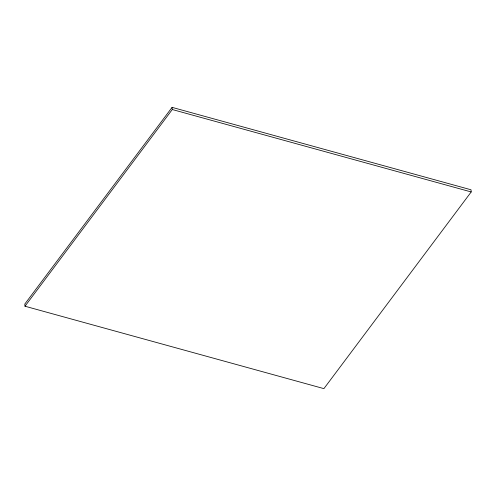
<?xml version="1.0" encoding="UTF-8"?>
<svg xmlns="http://www.w3.org/2000/svg" width="496" height="496" viewBox="0 0 496 496"><rect width="100%" height="100%" fill="white"/><g stroke="black" fill="none" stroke-linecap="round" stroke-linejoin="round"><path stroke-width="0.74" d="M172.093 107.365L24.8 304.054L24.992 306.224L323.907 388.635L471.2 191.946L471.008 189.776L172.093 107.365L172.286 109.529L24.992 306.224M172.286 109.529L471.2 191.946"/></g></svg>
